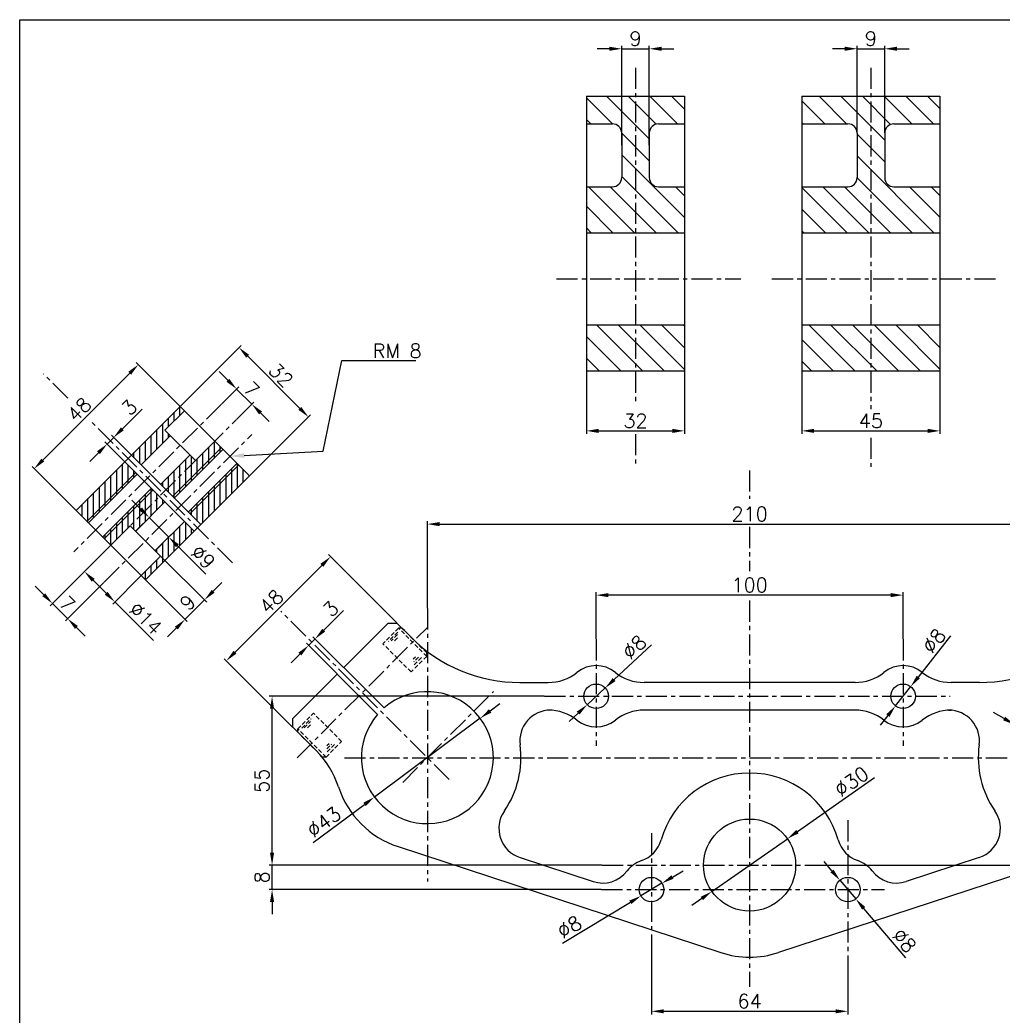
# Model space of a CAD drawing. Extents: x -1050 to 4472, y -2429 to 1188.
# Drawn here: x -1049.6 to -729.3, y -1778 to -1453.4 of the extents above; entities that cross this region are included whole.
import ezdxf
from ezdxf import colors
from ezdxf.entities.mleader import LeaderData, LeaderLine
from ezdxf.math import Vec2, Vec3

# ---------------------------------------------------------------- set-up
doc = ezdxf.new("R2010")
doc.units = 0
doc.header["$LTSCALE"] = 5.5
doc.header["$MEASUREMENT"] = 0
doc.linetypes.add('CENTER', pattern=[2, 1.25, -0.25, 0.25, -0.25])
doc.linetypes.add('HIDDEN', pattern=[0.375, 0.25, -0.125])
doc.layers.get('0').update_dxf_attribs({"linetype": 'CONTINUOUS'})
doc.layers.get('DEFPOINTS').update_dxf_attribs({"linetype": 'CONTINUOUS'})
for name, color, linetype in [('CL', 1, 'CENTER'), ('CO', 3, 'CONTINUOUS'), ('FI', 1, 'CONTINUOUS'), ('OC', 1, 'HIDDEN')]:
    doc.layers.add(name, color=color, linetype=linetype)
doc.styles.add('ROMANS', font='ROMANS.SHX')
doc.dimstyles.new('2', dxfattribs={"dimscale": 2, "dimtxt": 2.3, "dimasz": 2, "dimexe": 0.5, "dimexo": 0.0625, "dimgap": 0.5, "dimtad": 1, "dimdec": 4, "dimdsep": 46, "dimtxsty": 'ROMANS', "dimcen": -2, "dimclrt": 7, "dimadec": 0, "dimazin": 0, "dimtfac": 0.869565, "dimtdec": 4, "dimtmove": 0, "dimatfit": 3, "dimfxl": 1, "dimtolj": 1, "dimarcsym": 0})

# ---------------------------------------------------------------- blocks, each defined once
blk = doc.blocks.new('08912L')
for p, q in [((-6.5, 7.2), (-5.7, 8)), ((-6.5, 7.2), (-6.5, 0)), ((-5.7, 8), (5.7, 8)), ((5.7, 8), (6.5, 7.2)), ((6.5, 7.2), (6.5, 0)), ((-6.5, 0), (6.5, 0))]:
    blk.add_line(p, q)
at = {"color": 1}
for p, q in [((-6.5, 7.2), (6.5, 7.2)), ((-5.56, 5.75), (-5.56, 2.02)), ((-4.81, 5.13), (-4.81, 2.89)), ((-4.07, 4.39), (-4.07, 3.39)), ((4.52, 4.76), (4.52, 3.14)), ((5.26, 5.51), (5.26, 2.52)), ((5.76, 6.13), (5.76, 1.78))]:
    blk.add_line(p, q, dxfattribs=at)
blk = doc.blocks.new('*D144')
at = {"layer": 'CO', "color": 0, "lineweight": -2}
for p, q in [((-916.89, -1645), (-916.89, -1616.66)), ((-912.89, -1617.66), (-710.89, -1617.66)), ((-706.89, -1645), (-706.89, -1616.66))]:
    blk.add_line(p, q, dxfattribs=at)
at = {"layer": 'CO', "color": 0}
for points in [[(-912.89, -1616.99), (-912.89, -1618.33), (-916.89, -1617.66)], [(-710.89, -1616.99), (-710.89, -1618.33), (-706.89, -1617.66)]]:
    blk.add_solid(points, dxfattribs=at)
at = {"layer": 'DEFPOINTS', "color": 0}
for p in [(-706.89, -1617.66), (-916.89, -1645.13), (-706.89, -1645.13)]:
    blk.add_point(p, dxfattribs=at)
at = {"layer": 'CO', "color": 7, "insert": (-811.89, -1614.36), "char_height": 4.6, "attachment_point": 5, "style": 'ROMANS'}
blk.add_mtext('\\A1;210', dxfattribs=at)
blk = doc.blocks.new('*D145')
at = {"layer": 'CO', "color": 0, "lineweight": -2}
for p, q in [((-679.93, -1693.76), (-639.09, -1693.76)), ((-640.09, -1724.76), (-640.09, -1697.76)), ((-788.87, -1728.76), (-639.09, -1728.76))]:
    blk.add_line(p, q, dxfattribs=at)
at = {"layer": 'CO', "color": 0}
for points in [[(-640.76, -1697.76), (-639.42, -1697.76), (-640.09, -1693.76)], [(-640.76, -1724.76), (-639.42, -1724.76), (-640.09, -1728.76)]]:
    blk.add_solid(points, dxfattribs=at)
at = {"layer": 'DEFPOINTS', "color": 0}
for p in [(-680.06, -1693.76), (-640.09, -1693.76), (-788.99, -1728.76)]:
    blk.add_point(p, dxfattribs=at)
at = {"layer": 'CO', "color": 7, "insert": (-643.39, -1711.26), "char_height": 4.6, "attachment_point": 5, "rotation": 90, "style": 'ROMANS'}
blk.add_mtext('\\A1;35', dxfattribs=at)
blk = doc.blocks.new('*D146')
at = {"layer": 'CO', "color": 0, "lineweight": -2}
for p, q in [((-861.89, -1655.05), (-861.89, -1639.79)), ((-765.89, -1640.79), (-857.89, -1640.79)), ((-761.89, -1655.05), (-761.89, -1639.79))]:
    blk.add_line(p, q, dxfattribs=at)
at = {"layer": 'CO', "color": 0}
for points in [[(-857.89, -1640.13), (-857.89, -1641.46), (-861.89, -1640.79)], [(-765.89, -1640.13), (-765.89, -1641.46), (-761.89, -1640.79)]]:
    blk.add_solid(points, dxfattribs=at)
at = {"layer": 'DEFPOINTS', "color": 0}
for p in [(-861.89, -1640.79), (-861.89, -1655.18), (-761.89, -1655.18)]:
    blk.add_point(p, dxfattribs=at)
at = {"layer": 'CO', "color": 7, "insert": (-811.89, -1637.49), "char_height": 4.6, "attachment_point": 5, "style": 'ROMANS'}
blk.add_mtext('\\A1;100', dxfattribs=at)
blk = doc.blocks.new('*D147')
at = {"layer": 'CO', "color": 0, "lineweight": -2}
for p, q in [((-843.89, -1758.04), (-843.89, -1777.41)), ((-779.89, -1758.21), (-779.89, -1777.41)), ((-839.89, -1776.41), (-783.89, -1776.41))]:
    blk.add_line(p, q, dxfattribs=at)
at = {"layer": 'CO', "color": 0}
for points in [[(-839.89, -1775.75), (-839.89, -1777.08), (-843.89, -1776.41)], [(-783.89, -1775.75), (-783.89, -1777.08), (-779.89, -1776.41)]]:
    blk.add_solid(points, dxfattribs=at)
at = {"layer": 'DEFPOINTS', "color": 0}
for p in [(-843.89, -1757.92), (-779.89, -1758.09), (-779.89, -1776.41)]:
    blk.add_point(p, dxfattribs=at)
at = {"layer": 'CO', "color": 7, "insert": (-811.89, -1773.11), "char_height": 4.6, "attachment_point": 5, "style": 'ROMANS'}
blk.add_mtext('\\A1;64', dxfattribs=at)
blk = doc.blocks.new('*D148')
at = {"layer": 'CO', "color": 0, "lineweight": -2}
for p, q in [((-967.49, -1724.76), (-967.49, -1720.76)), ((-860.05, -1728.76), (-968.49, -1728.76)), ((-967.49, -1736.76), (-967.49, -1728.76)), ((-860.27, -1736.76), (-968.49, -1736.76)), ((-967.49, -1740.76), (-967.49, -1744.76))]:
    blk.add_line(p, q, dxfattribs=at)
at = {"layer": 'CO', "color": 0}
for points in [[(-968.16, -1724.76), (-966.83, -1724.76), (-967.49, -1728.76)], [(-968.16, -1740.76), (-966.83, -1740.76), (-967.49, -1736.76)]]:
    blk.add_solid(points, dxfattribs=at)
at = {"layer": 'DEFPOINTS', "color": 0}
for p in [(-967.49, -1728.76), (-859.93, -1728.76), (-860.14, -1736.76)]:
    blk.add_point(p, dxfattribs=at)
at = {"layer": 'CO', "color": 7, "insert": (-970.79, -1732.76), "char_height": 4.6, "attachment_point": 5, "rotation": 90, "style": 'ROMANS'}
blk.add_mtext('\\A1;8', dxfattribs=at)
blk = doc.blocks.new('*D149')
at = {"layer": 'CO', "color": 0, "lineweight": -2}
for p, q in [((-878.87, -1673.76), (-968.49, -1673.76)), ((-967.49, -1724.76), (-967.49, -1677.76)), ((-868.18, -1728.76), (-968.49, -1728.76))]:
    blk.add_line(p, q, dxfattribs=at)
at = {"layer": 'CO', "color": 0}
for points in [[(-968.16, -1677.76), (-966.83, -1677.76), (-967.49, -1673.76)], [(-968.16, -1724.76), (-966.83, -1724.76), (-967.49, -1728.76)]]:
    blk.add_solid(points, dxfattribs=at)
at = {"layer": 'DEFPOINTS', "color": 0}
for p in [(-967.49, -1673.76), (-878.75, -1673.76), (-868.05, -1728.76)]:
    blk.add_point(p, dxfattribs=at)
at = {"layer": 'CO', "color": 7, "insert": (-970.79, -1701.26), "char_height": 4.6, "attachment_point": 5, "rotation": 90, "style": 'ROMANS'}
blk.add_mtext('\\A1;55', dxfattribs=at)
blk = doc.blocks.new('*D150')
at = {"layer": 'CO', "color": 0, "lineweight": -2}
for p, q in [((-950.65, -1652.23), (-944.24, -1645.81)), ((-955.6, -1657.17), (-953.48, -1655.05)), ((-944.2, -1664.33), (-954.19, -1654.35)), ((-946.33, -1666.45), (-956.31, -1656.47)), ((-958.43, -1660), (-961.26, -1662.83))]:
    blk.add_line(p, q, dxfattribs=at)
at = {"layer": 'CO', "color": 0}
for points in [[(-951.12, -1651.75), (-950.18, -1652.7), (-953.48, -1655.05)], [(-958.9, -1659.53), (-957.96, -1660.47), (-955.6, -1657.17)]]:
    blk.add_solid(points, dxfattribs=at)
at = {"layer": 'DEFPOINTS', "color": 0}
for p in [(-953.48, -1655.05), (-944.12, -1664.42), (-946.24, -1666.54)]:
    blk.add_point(p, dxfattribs=at)
at = {"layer": 'CO', "color": 7, "insert": (-948.36, -1645.27), "char_height": 4.6, "attachment_point": 5, "rotation": 45, "style": 'ROMANS'}
blk.add_mtext('\\A1;3', dxfattribs=at)
blk = doc.blocks.new('*D153')
at = {"layer": 'CO', "color": 0, "lineweight": -2}
for p, q in [((-926.88, -1649.83), (-949.15, -1627.56)), ((-979.56, -1659.38), (-951.28, -1631.09)), ((-960.82, -1683.77), (-983.09, -1661.5))]:
    blk.add_line(p, q, dxfattribs=at)
at = {"layer": 'CO', "color": 0}
for points in [[(-951.75, -1630.62), (-950.8, -1631.57), (-948.45, -1628.27)], [(-980.03, -1658.91), (-979.09, -1659.85), (-982.39, -1662.21)]]:
    blk.add_solid(points, dxfattribs=at)
at = {"layer": 'DEFPOINTS', "color": 0}
for p in [(-948.45, -1628.27), (-926.79, -1649.92), (-960.73, -1683.86)]:
    blk.add_point(p, dxfattribs=at)
at = {"layer": 'CO', "color": 7, "insert": (-967.75, -1642.9), "char_height": 4.6, "attachment_point": 5, "rotation": 45, "style": 'ROMANS'}
blk.add_mtext('\\A1;48', dxfattribs=at)
blk = doc.blocks.new('*D154')
at = {"layer": 'CO', "color": 0, "lineweight": -2}
for p, q in [((-843.86, -1656.99), (-856.03, -1668.31)), ((-864.82, -1676.49), (-858.96, -1671.04)), ((-867.75, -1679.21), (-870.68, -1681.93))]:
    blk.add_line(p, q, dxfattribs=at)
at = {"layer": 'CO', "color": 0}
for points in [[(-856.49, -1667.82), (-855.58, -1668.8), (-858.96, -1671.04)], [(-868.2, -1678.72), (-867.3, -1679.7), (-864.82, -1676.49)]]:
    blk.add_solid(points, dxfattribs=at)
at = {"layer": 'DEFPOINTS', "color": 0}
for p in [(-858.96, -1671.04), (-864.82, -1676.49)]:
    blk.add_point(p, dxfattribs=at)
at = {"layer": 'CO', "color": 7, "insert": (-849.48, -1657.71), "char_height": 4.6, "attachment_point": 5, "rotation": 42.9294, "style": 'ROMANS'}
blk.add_mtext('\\A1;∅8', dxfattribs=at)
blk = doc.blocks.new('*D155')
at = {"layer": 'CO', "color": 0, "lineweight": -2}
for p, q in [((-746.39, -1654.1), (-756.94, -1667.48)), ((-764.37, -1676.9), (-759.42, -1670.62)), ((-766.85, -1680.04), (-769.32, -1683.19))]:
    blk.add_line(p, q, dxfattribs=at)
at = {"layer": 'CO', "color": 0}
for points in [[(-757.46, -1667.07), (-756.42, -1667.89), (-759.42, -1670.62)], [(-767.37, -1679.63), (-766.32, -1680.46), (-764.37, -1676.9)]]:
    blk.add_solid(points, dxfattribs=at)
at = {"layer": 'DEFPOINTS', "color": 0}
for p in [(-759.42, -1670.62), (-764.37, -1676.9)]:
    blk.add_point(p, dxfattribs=at)
at = {"layer": 'CO', "color": 7, "insert": (-751.84, -1655.68), "char_height": 4.6, "attachment_point": 5, "rotation": 51.7492, "style": 'ROMANS'}
blk.add_mtext('\\A1;∅8', dxfattribs=at)
blk = doc.blocks.new('*D156')
at = {"layer": 'CO', "color": 0, "lineweight": -2}
for p, q in [((-837.03, -1732.65), (-833.6, -1730.59)), ((-840.46, -1734.7), (-847.32, -1738.82)), ((-872.88, -1754.16), (-850.75, -1740.88))]:
    blk.add_line(p, q, dxfattribs=at)
at = {"layer": 'CO', "color": 0}
for points in [[(-837.38, -1732.07), (-836.69, -1733.22), (-840.46, -1734.7)], [(-851.1, -1740.31), (-850.41, -1741.45), (-847.32, -1738.82)]]:
    blk.add_solid(points, dxfattribs=at)
at = {"layer": 'DEFPOINTS', "color": 0}
for p in [(-840.46, -1734.7), (-847.32, -1738.82)]:
    blk.add_point(p, dxfattribs=at)
at = {"layer": 'CO', "color": 7, "insert": (-870.62, -1748.95), "char_height": 4.6, "attachment_point": 5, "rotation": 30.9665, "style": 'ROMANS'}
blk.add_mtext('\\A1;∅8', dxfattribs=at)
blk = doc.blocks.new('*D157')
at = {"layer": 'CO', "color": 0, "lineweight": -2}
for p, q in [((-785.07, -1730.66), (-787.66, -1727.62)), ((-782.48, -1733.71), (-777.3, -1739.81)), ((-760.97, -1759.03), (-774.71, -1742.86))]:
    blk.add_line(p, q, dxfattribs=at)
at = {"layer": 'CO', "color": 0}
for points in [[(-784.56, -1730.23), (-785.58, -1731.1), (-782.48, -1733.71)], [(-774.2, -1742.43), (-775.22, -1743.29), (-777.3, -1739.81)]]:
    blk.add_solid(points, dxfattribs=at)
at = {"layer": 'DEFPOINTS', "color": 0}
for p in [(-782.48, -1733.71), (-777.3, -1739.81)]:
    blk.add_point(p, dxfattribs=at)
at = {"layer": 'CO', "color": 7, "insert": (-761.45, -1753.38), "char_height": 4.6, "attachment_point": 5, "rotation": 310.3495, "style": 'ROMANS'}
blk.add_mtext('\\A1;∅8', dxfattribs=at)
blk = doc.blocks.new('*D158')
at = {"layer": 'CO', "color": 0, "lineweight": -2}
for p, q in [((-771.23, -1700.35), (-796.32, -1717.88)), ((-824.19, -1737.35), (-799.6, -1720.17)), ((-827.47, -1739.65), (-830.74, -1741.94))]:
    blk.add_line(p, q, dxfattribs=at)
at = {"layer": 'CO', "color": 0}
for points in [[(-796.7, -1717.33), (-795.94, -1718.42), (-799.6, -1720.17)], [(-827.85, -1739.1), (-827.08, -1740.19), (-824.19, -1737.35)]]:
    blk.add_solid(points, dxfattribs=at)
at = {"layer": 'DEFPOINTS', "color": 0}
for p in [(-799.6, -1720.17), (-824.19, -1737.35)]:
    blk.add_point(p, dxfattribs=at)
at = {"layer": 'CO', "color": 7, "insert": (-778.7, -1701.54), "char_height": 4.6, "attachment_point": 5, "rotation": 34.9479, "style": 'ROMANS'}
blk.add_mtext('\\A1;∅30', dxfattribs=at)
blk = doc.blocks.new('*D159')
at = {"layer": 'CO', "color": 0, "lineweight": -2}
for p, q in [((-896.44, -1678.54), (-893.23, -1676.15)), ((-899.64, -1680.93), (-934.14, -1706.6)), ((-954.09, -1721.44), (-937.35, -1708.99))]:
    blk.add_line(p, q, dxfattribs=at)
at = {"layer": 'CO', "color": 0}
for points in [[(-896.83, -1678), (-896.04, -1679.07), (-899.64, -1680.93)], [(-937.75, -1708.45), (-936.95, -1709.52), (-934.14, -1706.6)]]:
    blk.add_solid(points, dxfattribs=at)
at = {"layer": 'DEFPOINTS', "color": 0}
for p in [(-899.64, -1680.93), (-934.14, -1706.6)]:
    blk.add_point(p, dxfattribs=at)
at = {"layer": 'CO', "color": 7, "insert": (-950.6, -1714.73), "char_height": 4.6, "attachment_point": 5, "rotation": 36.6577, "style": 'ROMANS'}
blk.add_mtext('\\A1;∅43', dxfattribs=at)
blk = doc.blocks.new('*D160')
at = {"layer": 'CO', "color": 0, "lineweight": -2}
for p, q in [((-728.98, -1681.01), (-732.44, -1679.01)), ((-725.51, -1683.01), (-688.27, -1704.51)), ((-662.16, -1719.59), (-684.81, -1706.51))]:
    blk.add_line(p, q, dxfattribs=at)
at = {"layer": 'CO', "color": 0}
for points in [[(-728.64, -1680.43), (-729.31, -1681.59), (-725.51, -1683.01)], [(-684.48, -1705.94), (-685.14, -1707.09), (-688.27, -1704.51)]]:
    blk.add_solid(points, dxfattribs=at)
at = {"layer": 'DEFPOINTS', "color": 0}
for p in [(-725.51, -1683.01), (-688.27, -1704.51)]:
    blk.add_point(p, dxfattribs=at)
at = {"layer": 'CO', "color": 7, "insert": (-666.41, -1713.33), "char_height": 4.6, "attachment_point": 5, "rotation": 329.9986, "style": 'ROMANS'}
blk.add_mtext('\\A1;∅43', dxfattribs=at)
blk = doc.blocks.new('*D161')
at = {"layer": 'CO', "color": 0, "lineweight": -2}
for p, q in [((-865.08, -1567.85), (-865.08, -1588.27)), ((-833.08, -1567.85), (-833.08, -1588.27)), ((-861.08, -1587.27), (-837.08, -1587.27))]:
    blk.add_line(p, q, dxfattribs=at)
at = {"layer": 'CO', "color": 0}
for points in [[(-861.08, -1586.61), (-861.08, -1587.94), (-865.08, -1587.27)], [(-837.08, -1586.61), (-837.08, -1587.94), (-833.08, -1587.27)]]:
    blk.add_solid(points, dxfattribs=at)
at = {"layer": 'DEFPOINTS', "color": 0}
for p in [(-865.08, -1567.72), (-833.08, -1567.72), (-833.08, -1587.27)]:
    blk.add_point(p, dxfattribs=at)
at = {"layer": 'CO', "color": 7, "insert": (-849.08, -1583.97), "char_height": 4.6, "attachment_point": 5, "style": 'ROMANS'}
blk.add_mtext('\\A1;32', dxfattribs=at)
blk = doc.blocks.new('*D162')
at = {"layer": 'CO', "color": 0, "lineweight": -2}
for p, q in [((-857.58, -1462.76), (-861.58, -1462.76)), ((-853.58, -1494.16), (-853.58, -1461.76)), ((-853.58, -1462.76), (-844.58, -1462.76)), ((-844.58, -1494.16), (-844.58, -1461.76)), ((-840.58, -1462.76), (-836.58, -1462.76))]:
    blk.add_line(p, q, dxfattribs=at)
at = {"layer": 'CO', "color": 0}
for points in [[(-857.58, -1462.09), (-857.58, -1463.42), (-853.58, -1462.76)], [(-840.58, -1462.09), (-840.58, -1463.42), (-844.58, -1462.76)]]:
    blk.add_solid(points, dxfattribs=at)
at = {"layer": 'DEFPOINTS', "color": 0}
for p in [(-844.58, -1462.76), (-853.58, -1494.29), (-844.58, -1494.29)]:
    blk.add_point(p, dxfattribs=at)
at = {"layer": 'CO', "color": 7, "insert": (-849.08, -1459.46), "char_height": 4.6, "attachment_point": 5, "style": 'ROMANS'}
blk.add_mtext('\\A1;9', dxfattribs=at)
blk = doc.blocks.new('*D163')
at = {"layer": 'CO', "color": 0, "lineweight": -2}
for p, q in [((-780.88, -1462.76), (-784.88, -1462.76)), ((-776.88, -1490.1), (-776.88, -1461.76)), ((-776.88, -1462.76), (-767.88, -1462.76)), ((-767.88, -1490.1), (-767.88, -1461.76)), ((-763.88, -1462.76), (-759.88, -1462.76))]:
    blk.add_line(p, q, dxfattribs=at)
at = {"layer": 'CO', "color": 0}
for points in [[(-780.88, -1462.09), (-780.88, -1463.42), (-776.88, -1462.76)], [(-763.88, -1462.09), (-763.88, -1463.42), (-767.88, -1462.76)]]:
    blk.add_solid(points, dxfattribs=at)
at = {"layer": 'DEFPOINTS', "color": 0}
for p in [(-767.88, -1462.76), (-776.88, -1490.22), (-767.88, -1490.22)]:
    blk.add_point(p, dxfattribs=at)
at = {"layer": 'CO', "color": 7, "insert": (-772.38, -1459.46), "char_height": 4.6, "attachment_point": 5, "style": 'ROMANS'}
blk.add_mtext('\\A1;9', dxfattribs=at)
blk = doc.blocks.new('*D164')
at = {"layer": 'CO', "color": 0, "lineweight": -2}
for p, q in [((-794.88, -1567.85), (-794.88, -1588.27)), ((-749.88, -1567.85), (-749.88, -1588.27)), ((-790.88, -1587.27), (-753.88, -1587.27))]:
    blk.add_line(p, q, dxfattribs=at)
at = {"layer": 'CO', "color": 0}
for points in [[(-790.88, -1586.61), (-790.88, -1587.94), (-794.88, -1587.27)], [(-753.88, -1586.61), (-753.88, -1587.94), (-749.88, -1587.27)]]:
    blk.add_solid(points, dxfattribs=at)
at = {"layer": 'DEFPOINTS', "color": 0}
for p in [(-794.88, -1567.72), (-749.88, -1567.72), (-749.88, -1587.27)]:
    blk.add_point(p, dxfattribs=at)
at = {"layer": 'CO', "color": 7, "insert": (-772.38, -1583.97), "char_height": 4.6, "attachment_point": 5, "style": 'ROMANS'}
blk.add_mtext('\\A1;45', dxfattribs=at)
blk = doc.blocks.new('*D165')
at = {"layer": 'CO', "color": 0, "lineweight": -2}
for p, q in [((-997.52, -1579.2), (-1011.76, -1564.95)), ((-1042.17, -1596.77), (-1013.88, -1568.49)), ((-1031.46, -1613.14), (-1045.7, -1598.89))]:
    blk.add_line(p, q, dxfattribs=at)
at = {"layer": 'CO', "color": 0}
for points in [[(-1014.35, -1568.02), (-1013.41, -1568.96), (-1011.05, -1565.66)], [(-1042.64, -1596.3), (-1041.7, -1597.24), (-1045, -1599.6)]]:
    blk.add_solid(points, dxfattribs=at)
at = {"layer": 'DEFPOINTS', "color": 0}
for p in [(-1011.05, -1565.66), (-997.43, -1579.28), (-1031.37, -1613.23)]:
    blk.add_point(p, dxfattribs=at)
at = {"layer": 'CO', "color": 7, "insert": (-1030.36, -1580.3), "char_height": 4.6, "attachment_point": 5, "rotation": 45, "style": 'ROMANS'}
blk.add_mtext('\\A1;48', dxfattribs=at)
blk = doc.blocks.new('*D166')
at = {"layer": 'CO', "color": 0, "lineweight": -2}
for p, q in [((-997.34, -1579.2), (-977.56, -1559.42)), ((-975.44, -1562.96), (-958.47, -1579.93)), ((-974.71, -1601.82), (-954.94, -1582.05))]:
    blk.add_line(p, q, dxfattribs=at)
at = {"layer": 'CO', "color": 0}
for points in [[(-974.97, -1562.48), (-975.92, -1563.43), (-978.27, -1560.13)], [(-958, -1579.45), (-958.94, -1580.4), (-955.64, -1582.75)]]:
    blk.add_solid(points, dxfattribs=at)
at = {"layer": 'DEFPOINTS', "color": 0}
for p in [(-997.43, -1579.28), (-955.64, -1582.75), (-974.8, -1601.91)]:
    blk.add_point(p, dxfattribs=at)
at = {"layer": 'CO', "color": 7, "insert": (-964.62, -1569.11), "char_height": 4.6, "attachment_point": 5, "rotation": 315, "style": 'ROMANS'}
blk.add_mtext('\\A1;32', dxfattribs=at)
blk = doc.blocks.new('*D167')
at = {"layer": 'CO', "color": 0, "lineweight": -2}
for p, q in [((-981.87, -1570.8), (-984.7, -1567.97)), ((-983.91, -1578.49), (-978.34, -1572.92)), ((-974.09, -1578.58), (-979.04, -1573.63)), ((-978.96, -1583.44), (-973.39, -1577.87)), ((-971.27, -1581.4), (-968.44, -1584.23))]:
    blk.add_line(p, q, dxfattribs=at)
at = {"layer": 'CO', "color": 0}
for points in [[(-981.4, -1570.33), (-982.34, -1571.27), (-979.04, -1573.63)], [(-970.79, -1580.93), (-971.74, -1581.88), (-974.09, -1578.58)]]:
    blk.add_solid(points, dxfattribs=at)
at = {"layer": 'DEFPOINTS', "color": 0}
for p in [(-979.04, -1573.63), (-983.99, -1578.58), (-979.04, -1583.53)]:
    blk.add_point(p, dxfattribs=at)
at = {"layer": 'CO', "color": 7, "insert": (-974.24, -1573.77), "char_height": 4.6, "attachment_point": 5, "rotation": 315, "style": 'ROMANS'}
blk.add_mtext('\\A1;7', dxfattribs=at)
blk = doc.blocks.new('*D168')
at = {"layer": 'CO', "color": 0, "lineweight": -2}
for p, q in [((-1027.22, -1631.7), (-1039.75, -1644.23)), ((-1041.87, -1640.69), (-1044.69, -1637.86)), ((-1022.27, -1636.65), (-1034.8, -1649.18)), ((-1039.04, -1643.52), (-1034.09, -1648.47)), ((-1031.26, -1651.3), (-1028.43, -1654.13))]:
    blk.add_line(p, q, dxfattribs=at)
at = {"layer": 'CO', "color": 0}
for points in [[(-1041.4, -1640.22), (-1042.34, -1641.16), (-1039.04, -1643.52)], [(-1030.79, -1650.83), (-1031.73, -1651.77), (-1034.09, -1648.47)]]:
    blk.add_solid(points, dxfattribs=at)
at = {"layer": 'DEFPOINTS', "color": 0}
for p in [(-1027.13, -1631.61), (-1022.18, -1636.56), (-1034.09, -1648.47)]:
    blk.add_point(p, dxfattribs=at)
at = {"layer": 'CO', "color": 7, "insert": (-1034.23, -1643.66), "char_height": 4.6, "attachment_point": 5, "rotation": 315, "style": 'ROMANS'}
blk.add_mtext('\\A1;7', dxfattribs=at)
blk = doc.blocks.new('*D169')
at = {"layer": 'CO', "color": 0, "lineweight": -2}
for p, q in [((-1003.7, -1628.16), (-988.8, -1643.07)), ((-1010.07, -1634.53), (-995.17, -1649.43)), ((-986.68, -1639.53), (-983.85, -1636.7)), ((-989.51, -1642.36), (-995.87, -1648.72)), ((-998.7, -1651.55), (-1001.53, -1654.38))]:
    blk.add_line(p, q, dxfattribs=at)
at = {"layer": 'CO', "color": 0}
for points in [[(-987.15, -1639.06), (-986.21, -1640), (-989.51, -1642.36)], [(-999.17, -1651.08), (-998.23, -1652.02), (-995.87, -1648.72)]]:
    blk.add_solid(points, dxfattribs=at)
at = {"layer": 'DEFPOINTS', "color": 0}
for p in [(-1003.79, -1628.07), (-1010.16, -1634.44), (-995.87, -1648.72)]:
    blk.add_point(p, dxfattribs=at)
at = {"layer": 'CO', "color": 7, "insert": (-995.02, -1643.21), "char_height": 4.6, "attachment_point": 5, "rotation": 45, "style": 'ROMANS'}
blk.add_mtext('\\A1;9', dxfattribs=at)
blk = doc.blocks.new('*D170')
at = {"layer": 'CO', "color": 0, "lineweight": -2}
for p, q in [((-1010.34, -1612.7), (-1013.17, -1609.88)), ((-1011.84, -1619.85), (-1006.81, -1614.83)), ((-1007.51, -1615.53), (-1001.15, -1621.9)), ((-1005.47, -1626.22), (-1000.44, -1621.19)), ((-998.32, -1624.72), (-989.12, -1633.92))]:
    blk.add_line(p, q, dxfattribs=at)
at = {"layer": 'CO', "color": 0}
for points in [[(-1009.87, -1612.23), (-1010.81, -1613.18), (-1007.51, -1615.53)], [(-997.85, -1624.25), (-998.79, -1625.2), (-1001.15, -1621.9)]]:
    blk.add_solid(points, dxfattribs=at)
at = {"layer": 'DEFPOINTS', "color": 0}
for p in [(-1011.92, -1619.94), (-1001.15, -1621.9), (-1005.56, -1626.31)]:
    blk.add_point(p, dxfattribs=at)
at = {"layer": 'CO', "color": 7, "insert": (-989.97, -1628.4), "char_height": 4.6, "attachment_point": 5, "rotation": 315, "style": 'ROMANS'}
blk.add_mtext('\\A1;%%C9', dxfattribs=at)
blk = doc.blocks.new('*D171')
at = {"layer": 'CO', "color": 0, "lineweight": -2}
for p, q in [((-1016.28, -1586.6), (-1009.87, -1580.19)), ((-1021.23, -1591.55), (-1019.1, -1589.43)), ((-1013.43, -1595.11), (-1019.81, -1588.72)), ((-1015.55, -1597.23), (-1021.93, -1590.84)), ((-1024.05, -1594.38), (-1026.88, -1597.21))]:
    blk.add_line(p, q, dxfattribs=at)
at = {"layer": 'CO', "color": 0}
for points in [[(-1016.75, -1586.13), (-1015.81, -1587.07), (-1019.1, -1589.43)], [(-1024.53, -1593.91), (-1023.58, -1594.85), (-1021.23, -1591.55)]]:
    blk.add_solid(points, dxfattribs=at)
at = {"layer": 'DEFPOINTS', "color": 0}
for p in [(-1019.1, -1589.43), (-1013.34, -1595.19), (-1015.46, -1597.32)]:
    blk.add_point(p, dxfattribs=at)
at = {"layer": 'CO', "color": 7, "insert": (-1013.99, -1579.65), "char_height": 4.6, "attachment_point": 5, "rotation": 45, "style": 'ROMANS'}
blk.add_mtext('\\A1;3', dxfattribs=at)
blk = doc.blocks.new('*D172')
at = {"layer": 'CO', "color": 0, "lineweight": -2}
for p, q in [((-1020.14, -1624.63), (-1029.33, -1633.81)), ((-1025.8, -1635.93), (-1021.55, -1640.18)), ((-1010.25, -1634.53), (-1019.43, -1643.71)), ((-1018.72, -1643.01), (-1006.12, -1655.61))]:
    blk.add_line(p, q, dxfattribs=at)
at = {"layer": 'CO', "color": 0}
for points in [[(-1025.32, -1635.46), (-1026.27, -1636.41), (-1028.62, -1633.11)], [(-1021.08, -1639.71), (-1022.02, -1640.65), (-1018.72, -1643.01)]]:
    blk.add_solid(points, dxfattribs=at)
at = {"layer": 'DEFPOINTS', "color": 0}
for p in [(-1020.06, -1624.54), (-1010.16, -1634.44), (-1018.72, -1643.01)]:
    blk.add_point(p, dxfattribs=at)
at = {"layer": 'CO', "color": 7, "insert": (-1008.67, -1648.39), "char_height": 4.6, "attachment_point": 5, "rotation": 315, "style": 'ROMANS'}
blk.add_mtext('\\A1;%%C14', dxfattribs=at)

msp = doc.modelspace()

# ---------------------------------------------------------------- hatches: boundary and pattern name
at = {"layer": 'CO'}
h = msp.add_hatch(dxfattribs=at)
h.set_pattern_fill('ANSI31', color=256, scale=40, angle=90, style=0)
h.set_pattern_definition([(135, (-307.464, 191.038), (-3.535534, -3.535534), [])])
h.paths.add_polyline_path([(-856.58007, -1507.72383), (-865.08007, -1507.72383), (-865.08007, -1522.72383), (-849.08007, -1522.72383), (-849.08007, -1478.22383), (-865.08007, -1478.22383), (-865.08007, -1487.22383), (-856.58007, -1487.22383, -0.414213562), (-853.58007, -1490.22383), (-853.58007, -1504.72383, -0.414213562)])
h.paths.add_polyline_path([(-849.08007, -1522.72383), (-833.08007, -1522.72383), (-833.08007, -1507.72383), (-841.58007, -1507.72383, -0.414213562), (-844.58007, -1504.72383), (-844.58007, -1490.22383, -0.414213562), (-841.58007, -1487.22383), (-833.08007, -1487.22383), (-833.08007, -1478.22383), (-849.08007, -1478.22383)])
h.paths.add_polyline_path([(-849.08007, -1567.72383), (-833.08007, -1567.72383), (-833.08007, -1552.72383), (-849.08007, -1552.72383)])
h.paths.add_polyline_path([(-849.08007, -1552.72383), (-865.08007, -1552.72383), (-865.08007, -1567.72383), (-849.08007, -1567.72383)])
h = msp.add_hatch(dxfattribs=at)
h.set_pattern_fill('ANSI31', color=256, scale=40, angle=90, style=0)
h.set_pattern_definition([(135, (-337.232, 191.038), (-3.535534, -3.535534), [])])
h.paths.add_polyline_path([(-772.38183, -1522.72383), (-772.38183, -1478.22383), (-794.88183, -1478.22383), (-794.88183, -1487.22383), (-779.88183, -1487.22383, -0.414213562), (-776.88183, -1490.22383), (-776.88183, -1504.72383, -0.414213562), (-779.88183, -1507.72383), (-794.88183, -1507.72383), (-794.88183, -1522.72383)])
h.paths.add_polyline_path([(-749.88183, -1522.72383), (-749.88183, -1507.72383), (-764.88183, -1507.72383, -0.414213562), (-767.88183, -1504.72383), (-767.88183, -1490.22383, -0.414213562), (-764.88183, -1487.22383), (-749.88183, -1487.22383), (-749.88183, -1478.22383), (-772.38183, -1478.22383), (-772.38183, -1522.72383)])
h.paths.add_polyline_path([(-772.38183, -1552.72383), (-772.38183, -1567.72383), (-749.88183, -1567.72383), (-749.88183, -1552.72383)])
h.paths.add_polyline_path([(-772.38183, -1552.72383), (-794.88183, -1552.72383), (-794.88183, -1567.72383), (-772.38183, -1567.72383)])
h = msp.add_hatch(dxfattribs=at)
h.set_pattern_fill('ANSI31', color=256, scale=15, angle=45, style=0)
h.paths.add_polyline_path([(-1000.61113, -1588.82987), (-1002.3789, -1587.0621), (-996.01494, -1580.69814), (-997.42915, -1579.28393), (-1013.33906, -1595.19383), (-1010.15708, -1598.37581)])
h.paths.add_polyline_path([(-983.4638, -1593.24929), (-986.11545, -1590.59764), (-992.47941, -1596.9616), (-994.24717, -1595.19383), (-1003.79312, -1604.73977), (-999.3737, -1609.15919)])
h.paths.add_polyline_path([(-974.80174, -1601.91134), (-978.8676, -1597.84548), (-994.7775, -1613.75538), (-990.71164, -1617.82125)])
h.paths.add_polyline_path([(-992.83296, -1619.94257), (-996.01494, -1616.76059), (-1005.56088, -1626.30653), (-1003.79312, -1628.0743), (-1010.15708, -1634.43826), (-1008.74286, -1635.85247)])
h.paths.add_polyline_path([(-1002.3789, -1610.39663), (-1006.79832, -1605.97721), (-1022.70822, -1621.88711), (-1020.05657, -1624.53876), (-1013.69261, -1618.1748), (-1011.92484, -1619.94257)])
h.paths.add_polyline_path([(-1011.39451, -1601.38101), (-1015.46038, -1597.31515), (-1031.37028, -1613.22505), (-1027.30442, -1617.29092)])

# ---------------------------------------------------------------- linework, layer by layer
for p, q in [((-865.08007, -1478.22383), (-865.08007, -1567.72383)), ((-865.08007, -1478.22383), (-833.08007, -1478.22383)), ((-833.08007, -1478.22383), (-833.08007, -1567.72383)), ((-794.88183, -1478.22383), (-794.88183, -1567.72383)), ((-794.88183, -1478.22383), (-749.88183, -1478.22383)), ((-749.88183, -1478.22383), (-749.88183, -1567.72383)), ((-865.08007, -1487.22383), (-856.58007, -1487.22383)), ((-841.58007, -1487.22383), (-833.08007, -1487.22383)), ((-794.88183, -1487.22383), (-779.88183, -1487.22383)), ((-764.88183, -1487.22383), (-749.88183, -1487.22383)), ((-853.58007, -1490.22383), (-853.58007, -1504.72383)), ((-844.58007, -1490.22383), (-844.58007, -1504.72383)), ((-776.88183, -1490.22383), (-776.88183, -1504.72383)), ((-767.88183, -1490.22383), (-767.88183, -1504.72383)), ((-865.08007, -1507.72383), (-856.58007, -1507.72383)), ((-841.58007, -1507.72383), (-833.08007, -1507.72383)), ((-794.88183, -1507.72383), (-779.88183, -1507.72383)), ((-764.88183, -1507.72383), (-749.88183, -1507.72383)), ((-865.08007, -1522.72383), (-833.08007, -1522.72383)), ((-794.88183, -1522.72383), (-749.88183, -1522.72383)), ((-865.08007, -1552.72383), (-833.08007, -1552.72383)), ((-794.88183, -1552.72383), (-749.88183, -1552.72383)), ((-865.08007, -1567.72383), (-833.08007, -1567.72383)), ((-794.88183, -1567.72383), (-749.88183, -1567.72383)), ((-1031.37028, -1613.22505), (-997.42915, -1579.28393)), ((-996.01494, -1580.69814), (-1002.3789, -1587.0621)), ((-974.80174, -1601.91134), (-997.42915, -1579.28393)), ((-1002.3789, -1587.0621), (-992.47941, -1596.9616)), ((-1000.61113, -1588.82987), (-1010.15708, -1598.37581)), ((-999.3737, -1609.15919), (-983.4638, -1593.24929)), ((-986.11545, -1590.59764), (-992.47941, -1596.9616)), ((-990.71164, -1617.82125), (-1013.33906, -1595.19383)), ((-994.24717, -1595.19383), (-1003.79312, -1604.73977)), ((-992.83296, -1619.94257), (-1015.46038, -1597.31515)), ((-994.7775, -1613.75538), (-978.8676, -1597.84548)), ((-1011.39451, -1601.38101), (-1027.30442, -1617.29092)), ((-1008.74286, -1635.85247), (-974.80174, -1601.91134)), ((-1006.79832, -1605.97721), (-1022.70822, -1621.88711)), ((-1008.74286, -1635.85247), (-1031.37028, -1613.22505)), ((-1011.92484, -1619.94257), (-1002.3789, -1610.39663)), ((-1020.70944, -1623.8859), (-1025.71343, -1618.88191)), ((-1020.05657, -1624.53876), (-1013.69261, -1618.1748)), ((-1003.79312, -1628.0743), (-1013.69261, -1618.1748)), ((-1005.56088, -1626.30653), (-996.01494, -1616.76059)), ((-1019.40371, -1625.19163), (-1014.39972, -1630.19562)), ((-1010.15708, -1634.43826), (-1003.79312, -1628.0743)), ((-944.11599, -1664.4169), (-929.6203, -1649.92121)), ((-929.6203, -1649.92121), (-926.79187, -1649.92121)), ((-922.09591, -1654.61717), (-926.79187, -1649.92121)), ((-930.99747, -1677.53542), (-944.11599, -1664.4169)), ((-960.733, -1681.03391), (-946.23731, -1666.53822)), ((-933.11879, -1679.65674), (-946.23731, -1666.53822)), ((-886.74057, -1669.26183), (-877.53686, -1669.26183)), ((-777.53686, -1669.26183), (-846.24789, -1669.26183)), ((-737.04418, -1669.26183), (-746.24789, -1669.26183)), ((-960.733, -1683.86234), (-960.733, -1681.03391)), ((-777.53686, -1678.26183), (-846.24789, -1678.26183)), ((-747.01718, -1678.26183), (-746.24789, -1678.26183)), ((-747.01718, -1678.26183), (-746.24789, -1678.26183)), ((-955.72901, -1688.86633), (-960.733, -1683.86234)), ((-953.15348, -1691.44185), (-960.733, -1683.86234)), ((-926.40651, -1722.73995), (-821.25054, -1757.2649)), ((-697.37824, -1722.73995), (-802.53421, -1757.2649)), ((-886.70377, -1726.30254), (-862.90157, -1734.11731)), ((-737.08099, -1726.30254), (-760.88319, -1734.11731))]:
    msp.add_line(p, q)
for centre, radius in [((-861.89238, -1673.76183), 4), ((-761.89238, -1673.76183), 4), ((-811.89238, -1728.76183), 15), ((-843.89238, -1736.76183), 4), ((-779.89238, -1736.76183), 4)]:
    msp.add_circle(centre, radius)
for centre, radius, start, end in [((-856.58007, -1490.22383), 3, 0, 90), ((-841.58007, -1490.22383), 3, 90, 180), ((-779.88183, -1490.22383), 3, 0, 90), ((-764.88183, -1490.22383), 3, 90, 180), ((-856.58007, -1504.72383), 3, 270, 0), ((-841.58007, -1504.72383), 3, 180, 270), ((-779.88183, -1504.72383), 3, 270, 0), ((-764.88183, -1504.72383), 3, 180, 270), ((-886.74057, -1619.26183), 50, 225, 270), ((-737.04418, -1619.26183), 50, 270, 315), ((-861.89238, -1673.76183), 10, 51.2605754, 128.7394246), ((-761.89238, -1673.76183), 10, 51.2605754, 128.7394246), ((-877.53686, -1654.26183), 15, 270, 308.7394246), ((-846.24789, -1654.26183), 15, 231.2605754, 270), ((-777.53686, -1654.26183), 15, 270, 308.7394246), ((-746.24789, -1654.26183), 15, 231.2605754, 270), ((-916.89238, -1693.76183), 21.5, 139.00063, 130.99937), ((-876.76757, -1688.26183), 10, 90, 187.8050253), ((-877.53686, -1693.26183), 15, 51.2605754, 90), ((-846.24789, -1693.26183), 15, 90, 128.7394246), ((-777.53686, -1693.26183), 15, 51.2605754, 90), ((-746.24789, -1693.26183), 15, 90, 128.7394246), ((-747.01718, -1688.26183), 10, 352.1949747, 90), ((-861.89238, -1673.76183), 10, 231.2605754, 308.7394246), ((-761.89238, -1673.76183), 10, 231.2605754, 308.7394246), ((-916.89238, -1693.76183), 30.5, 325.3277559, 7.8050253), ((-706.89238, -1693.76183), 30.5, 172.1949747, 214.6722441), ((-974.36668, -1712.65506), 30, 18.1969713, 45), ((-811.89238, -1728.76183), 30, 15.8444284, 164.1555716), ((-916.89238, -1693.76183), 30.5, 198.1969713, 251.823888), ((-883.58438, -1716.80152), 10, 145.3277559, 251.823888), ((-740.20037, -1716.80152), 10, 288.176112, 34.6722441), ((-850.37264, -1717.84078), 10, 288.9057974, 344.1555716), ((-773.41211, -1717.84078), 10, 195.8444284, 251.0942026), ((-843.89238, -1736.76183), 10, 108.9057974, 142.6071209), ((-779.89238, -1736.76183), 10, 37.3928791, 71.0942026), ((-859.78218, -1724.61629), 10, 251.823888, 322.6071209), ((-764.00257, -1724.61629), 10, 217.3928791, 288.176112), ((-811.89238, -1728.76183), 30, 251.823888, 288.176112)]:
    msp.add_arc(centre, radius, start, end)
at = {"layer": 'CL'}
for p, q in [((-849.08007, -1468.94823), (-849.08007, -1577.99497)), ((-772.38183, -1468.94823), (-772.38183, -1580.17132)), ((-874.8223, -1537.72383), (-814.72037, -1537.72383)), ((-804.62406, -1537.72383), (-731.52213, -1537.72383)), ((-1034.09035, -1576.56386), (-1041.97688, -1568.67733)), ((-983.99413, -1578.57682), (-1032.07739, -1626.66008)), ((-1027.12764, -1631.60983), (-979.04438, -1583.52657)), ((-980.40734, -1630.24687), (-1026.39026, -1584.26395)), ((-1022.17789, -1636.55958), (-974.09463, -1588.47632)), ((-849.08007, -1588.32992), (-849.08007, -1598.60389)), ((-772.38183, -1589.51253), (-772.38183, -1599.00817)), ((-811.89238, -1600.14072), (-811.89238, -1609.40482)), ((-811.89238, -1618.58115), (-811.89238, -1632.94619)), ((-916.89238, -1645.12998), (-916.89238, -1734.07946)), ((-811.89238, -1642.57888), (-811.89238, -1768.46859)), ((-909.82131, -1700.8329), (-964.62439, -1646.02982)), ((-959.31878, -1693.76183), (-916.89238, -1651.33543)), ((-861.89238, -1655.17961), (-861.89238, -1689.91144)), ((-761.89238, -1655.17961), (-761.89238, -1689.91144)), ((-924.93591, -1701.80536), (-895.3583, -1672.22775)), ((-878.74784, -1673.76183), (-746.53157, -1673.76183)), ((-943.89574, -1693.76183), (-680.05739, -1693.76183)), ((-779.89238, -1714.15244), (-779.89238, -1758.08507)), ((-843.89238, -1718.37175), (-843.89238, -1757.91739)), ((-859.92802, -1728.76183), (-788.9917, -1728.76183)), ((-860.14475, -1736.76183), (-767.98617, -1736.76183))]:
    msp.add_line(p, q, dxfattribs=at)
at = {"layer": 'CO'}
msp.add_lwpolyline([(-1049.64789, -1453.36166), (-556.27878, -1453.36166), (-556.27878, -1798.46378), (-1049.64789, -1798.46378)], close=True, dxfattribs=at)
at = {"layer": 'FI'}
for p, q in [((-999.90403, -1608.62886), (-983.99413, -1592.71896)), ((-994.24717, -1614.28571), (-978.33727, -1598.37581)), ((-1011.92484, -1600.85068), (-1027.83475, -1616.76059)), ((-1006.26799, -1606.50754), (-1022.17789, -1622.41744))]:
    msp.add_line(p, q, dxfattribs=at)

# ---------------------------------------------------------------- block references
at = {"layer": 'OC', "xscale": -1, "rotation": 314.9999999999995}
msp.add_blockref('08912L', (-926.79187, -1661.23492), dxfattribs=at)
at = {"layer": 'OC', "rotation": 135}
msp.add_blockref('08912L', (-949.41929, -1683.86234), dxfattribs=at)

# ---------------------------------------------------------------- dimensions: what is measured, and where the dimension line sits
at = {"layer": 'CO'}
for base, p1, p2, picture, middle in [((-844.58007, -1462.756), (-853.58007, -1494.28996), (-844.58007, -1494.28996), '*D162', (-849.08007, -1459.456)), ((-767.88183, -1462.756), (-776.88183, -1490.22383), (-767.88183, -1490.22383), '*D163', (-772.38183, -1459.456)), ((-833.08007, -1587.27471), (-865.08007, -1567.72383), (-833.08007, -1567.72383), '*D161', (-849.08007, -1583.97471)), ((-749.88183, -1587.27471), (-794.88183, -1567.72383), (-749.88183, -1567.72383), '*D164', (-772.38183, -1583.97471)), ((-706.89238, -1617.6605), (-916.89238, -1645.12998), (-706.89238, -1645.12998), '*D144', (-811.89238, -1614.3605)), ((-861.89238, -1640.79403), (-761.89238, -1655.17961), (-861.89238, -1655.17961), '*D146', (-811.89238, -1637.49403)), ((-779.89238, -1776.41193), (-843.89238, -1757.91739), (-779.89238, -1758.08507), '*D147', (-811.89238, -1773.11193))]:
    dim = msp.add_linear_dim(base=base, p1=p1, p2=p2, dimstyle='2', dxfattribs=at)
    dim.commit()
    dim.dimension.update_dxf_attribs({"geometry": picture, "text_midpoint": middle})
for p1, p2, distance, picture, middle in [((-997.42915, -1579.28393), (-974.80174, -1601.91134), 27.09218, '*D166', (-964.62493, -1569.10712)), ((-1031.37028, -1613.22505), (-997.42915, -1579.28393), 19.26917, '*D165', (-1030.35853, -1580.29568)), ((-979.04438, -1583.52657), (-983.99413, -1578.57682), -7.00113, '*D167', (-974.23525, -1573.76769)), ((-1015.46038, -1597.31515), (-1013.33906, -1595.19383), 8.15419, '*D171', (-1013.9902, -1579.6463)), ((-1003.79312, -1628.0743), (-1010.15708, -1634.43826), 20.20055, '*D169', (-995.0246, -1643.20677)), ((-960.733, -1683.86234), (-926.79187, -1649.92121), 30.6245, '*D153', (-967.75067, -1642.90353)), ((-1027.12764, -1631.60983), (-1022.17789, -1636.55958), -16.84386, '*D168', (-1034.22972, -1643.66166)), ((-946.23731, -1666.53822), (-944.11599, -1664.4169), 13.24161, '*D150', (-948.36448, -1645.27203))]:
    dim = msp.add_aligned_dim(p1=p1, p2=p2, distance=distance, dimstyle='2', dxfattribs=at)
    dim.commit()
    dim.dimension.update_dxf_attribs({"geometry": picture, "text_midpoint": middle})
dim = msp.add_aligned_dim(p1=(-1011.92484, -1619.94257), p2=(-1005.56088, -1626.30653), distance=6.2373, text='%%C<>', dimstyle='2', dxfattribs=at)
dim.commit()
dim.dimension.update_dxf_attribs({"geometry": '*D170', "text_midpoint": (-989.97479, -1628.40484)})
dim = msp.add_linear_dim(base=(-1018.72481, -1643.00599), p1=(-1020.05657, -1624.53876), p2=(-1010.15708, -1634.43826), angle=315, text='%%C<>', dimstyle='2', dxfattribs=at)
dim.commit()
dim.dimension.update_dxf_attribs({"geometry": '*D172', "text_midpoint": (-1011.00724, -1650.72355), "dimtype": 161})
for p1, p2, picture, middle in [((-864.82115, -1676.48622), (-858.9636, -1671.03745), '*D154', (-847.23664, -1660.12886)), ((-764.36879, -1676.90307), (-759.41596, -1670.6206), '*D155', (-749.25112, -1657.72691)), ((-899.64471, -1680.92563), (-934.14004, -1706.59803), '*D159', (-948.62768, -1717.38014)), ((-725.51165, -1683.01137), (-688.2731, -1704.51229), '*D160', (-668.05582, -1716.18541)), ((-824.18747, -1737.35431), (-799.59728, -1720.16935), '*D158', (-776.80892, -1704.2436)), ((-782.48217, -1733.7134), (-777.30258, -1739.81027), '*D157', (-763.96033, -1755.51535)), ((-840.4625, -1734.70368), (-847.32225, -1738.81998), '*D156', (-868.92634, -1751.78386))]:
    dim = msp.add_diameter_dim_2p(p1=p1, p2=p2, dimstyle='2', dxfattribs=at)
    dim.commit()
    dim.dimension.update_dxf_attribs({"geometry": picture, "text_midpoint": middle, "dimtype": 163})
for base, p1, p2, picture, middle in [((-967.4948, -1673.76183), (-868.05358, -1728.76183), (-878.74784, -1673.76183), '*D149', (-970.7948, -1701.26183)), ((-640.08995, -1693.76183), (-788.9917, -1728.76183), (-680.05739, -1693.76183), '*D145', (-643.38995, -1711.26183)), ((-967.4948, -1728.76183), (-860.14475, -1736.76183), (-859.92802, -1728.76183), '*D148', (-970.7948, -1732.76183))]:
    dim = msp.add_linear_dim(base=base, p1=p1, p2=p2, angle=90, dimstyle='2', dxfattribs=at)
    dim.commit()
    dim.dimension.update_dxf_attribs({"geometry": picture, "text_midpoint": middle})

# ---------------------------------------------------------------- leaders
ml = msp.add_multileader_mtext('Standard', dxfattribs=at)
ml.set_content('RM 8', color=7, style='ROMANS')
ml.set_leader_properties(color=256, linetype='ByLayer', lineweight=-1)
ml.build(insert=Vec2(0, 0))
ml.multileader.update_dxf_attribs({"text_left_attachment_type": 6, "text_right_attachment_type": 5, "dogleg_length": 4, "arrow_head_size": 4.6, "scale": 2})
ctx = ml.context
ctx.base_point, ctx.scale, ctx.char_height, ctx.arrow_head_size, ctx.plane_origin = Vec3(-936.71501, -1564.37907), 2, 4.6, 4.6, Vec3(-981.1657, -1595.54738)
ctx.left_attachment, ctx.right_attachment = 6, 5
notes = []
notes.append((ctx, [(0, (1, 1, 0), (-944.71501, -1564.37907), (1, 0), 8, [(0, [(-981.1657, -1595.54738), (-950.87429, -1593.91074)], 0, [])])]))
ctx.mtext.insert, ctx.mtext.flow_direction = Vec3(-934.71501, -1558.85907), 5
for ctx, leaders in notes:
    for number, flags, end, landing, length, lines in leaders:
        leader = LeaderData()
        leader.index, (leader.has_last_leader_line, leader.has_dogleg_vector, leader.attachment_direction) = number, flags
        leader.last_leader_point, leader.dogleg_vector, leader.dogleg_length = Vec3(end), Vec3(landing), length
        for number, points, colour, breaks in lines:
            line = LeaderLine()
            line.index, line.vertices, line.color, line.breaks = number, Vec3.list(points), colors.encode_raw_color(colour), breaks
            leader.lines.append(line)
        ctx.leaders.append(leader)

doc.saveas('drawing.dxf')
